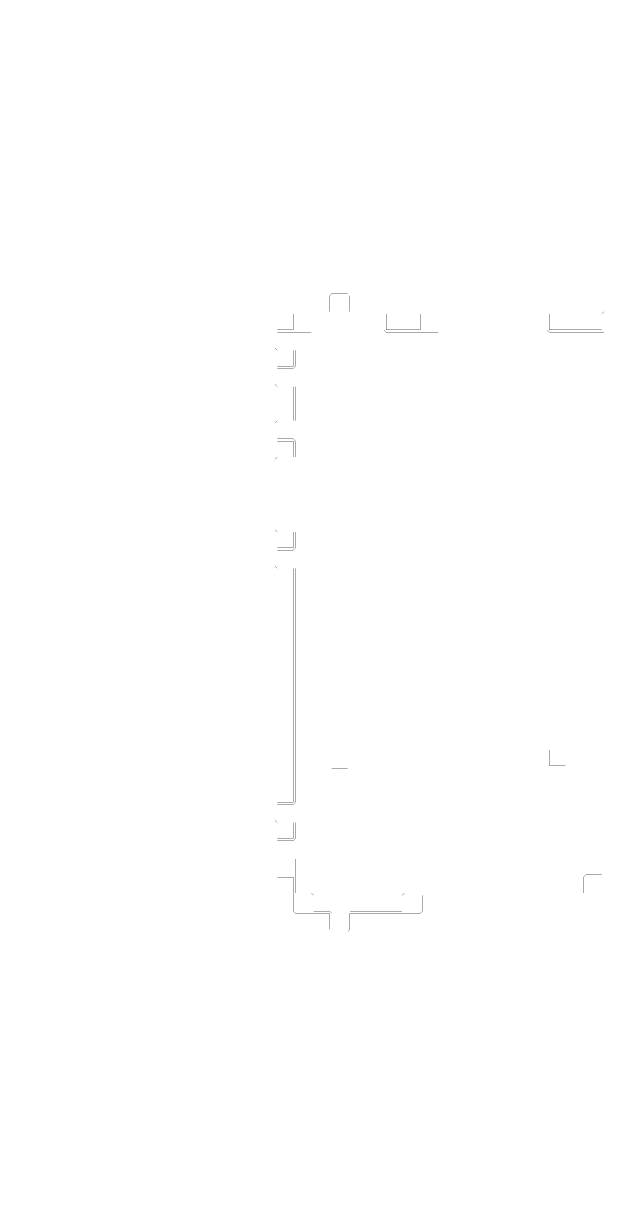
# Model space of a CAD drawing. Header units: metres. Extents: x 0 to 4990, y -4990 to 0.
# Drawn here: x 0 to 2495, y -4990 to 0 of the extents above; entities that cross this region are included whole.
import ezdxf

# ---------------------------------------------------------------- set-up
doc = ezdxf.new("R2010")
doc.units = ezdxf.units.M
doc.layers.add('conductor', color=1, linetype='Continuous')
doc.layers.add('substrate', color=5, linetype='Continuous')

msp = doc.modelspace()

# ---------------------------------------------------------------- linework, layer by layer
at = {"layer": 'conductor', "const_width": 0.5}
msp.add_lwpolyline([(2500, -1328.125), (2490.234375, -1328.125), (2480.46875, -1328.125), (2470.703125, -1328.125), (2460.9375, -1328.125), (2451.171875, -1328.125), (2441.40625, -1328.125), (2431.640625, -1328.125), (2421.875, -1328.125), (2412.109375, -1328.125), (2402.34375, -1328.125), (2392.578125, -1328.125), (2382.8125, -1328.125), (2373.046875, -1328.125), (2363.28125, -1328.125), (2353.515625, -1328.125), (2343.75, -1328.125), (2333.984375, -1328.125), (2324.21875, -1328.125), (2314.453125, -1328.125), (2304.6875, -1328.125), (2294.921875, -1328.125), (2285.15625, -1328.125), (2275.390625, -1328.125), (2265.625, -1328.125), (2255.859375, -1318.359375), (2255.859375, -1308.59375), (2255.859375, -1298.828125), (2255.859375, -1289.0625), (2255.859375, -1279.296875), (2255.859375, -1269.53125), (2255.859375, -1259.765625), (2255.859375, -1250), (2246.09375, -1250), (2236.328125, -1250), (2226.5625, -1250), (2216.796875, -1250), (2207.03125, -1250), (2197.265625, -1250), (2187.5, -1250), (2177.734375, -1250), (2167.96875, -1250), (2158.203125, -1250), (2148.4375, -1250), (2138.671875, -1250), (2128.90625, -1250), (2119.140625, -1250), (2109.375, -1250), (2099.609375, -1250), (2089.84375, -1250), (2080.078125, -1250), (2070.3125, -1250), (2060.546875, -1250), (2050.78125, -1250), (2041.015625, -1250), (2031.25, -1250), (2021.484375, -1250), (2011.71875, -1250), (2001.953125, -1250), (1992.1875, -1250), (1982.421875, -1250), (1972.65625, -1250), (1962.890625, -1250), (1953.125, -1250), (1943.359375, -1250), (1933.59375, -1250), (1923.828125, -1250), (1914.0625, -1250), (1904.296875, -1250), (1894.53125, -1250), (1884.765625, -1250), (1875, -1250), (1865.234375, -1250), (1855.46875, -1250), (1845.703125, -1250), (1835.9375, -1250), (1826.171875, -1250), (1816.40625, -1250), (1806.640625, -1250), (1796.875, -1250), (1796.875, -1259.765625), (1796.875, -1269.53125), (1796.875, -1279.296875), (1796.875, -1289.0625), (1796.875, -1298.828125), (1796.875, -1308.59375), (1796.875, -1318.359375), (1787.109375, -1328.125), (1777.34375, -1328.125), (1767.578125, -1328.125), (1757.8125, -1328.125), (1748.046875, -1328.125), (1738.28125, -1328.125), (1728.515625, -1328.125), (1718.75, -1328.125), (1708.984375, -1328.125), (1699.21875, -1328.125), (1689.453125, -1328.125), (1679.6875, -1328.125), (1669.921875, -1328.125), (1660.15625, -1328.125), (1650.390625, -1328.125), (1640.625, -1328.125), (1630.859375, -1328.125), (1621.09375, -1328.125), (1611.328125, -1328.125), (1601.5625, -1328.125), (1591.796875, -1328.125), (1582.03125, -1328.125), (1572.265625, -1328.125), (1562.5, -1328.125), (1552.734375, -1318.359375), (1552.734375, -1308.59375), (1552.734375, -1298.828125), (1552.734375, -1289.0625), (1552.734375, -1279.296875), (1552.734375, -1269.53125), (1552.734375, -1259.765625), (1552.734375, -1250), (1542.96875, -1250), (1533.203125, -1250), (1523.4375, -1250), (1513.671875, -1250), (1503.90625, -1250), (1494.140625, -1250), (1484.375, -1250), (1474.609375, -1250), (1464.84375, -1250), (1455.078125, -1250), (1445.3125, -1250), (1435.546875, -1250), (1425.78125, -1250), (1416.015625, -1250), (1406.25, -1250), (1396.484375, -1250), (1386.71875, -1250), (1376.953125, -1250), (1367.1875, -1250), (1357.421875, -1250), (1347.65625, -1250), (1337.890625, -1250), (1328.125, -1250), (1318.359375, -1250), (1308.59375, -1250), (1298.828125, -1250), (1289.0625, -1250), (1279.296875, -1250), (1269.53125, -1250), (1259.765625, -1250), (1250, -1250), (1250, -1259.765625), (1250, -1269.53125), (1250, -1279.296875), (1250, -1289.0625), (1250, -1298.828125), (1250, -1308.59375), (1250, -1318.359375), (1240.234375, -1328.125), (1230.46875, -1328.125), (1220.703125, -1328.125), (1210.9375, -1328.125), (1201.171875, -1328.125), (1191.40625, -1328.125), (1181.640625, -1328.125), (1171.875, -1328.125), (1162.109375, -1328.125), (1152.34375, -1328.125), (1142.578125, -1328.125), (1132.8125, -1328.125), (1123.046875, -1328.125), (1113.28125, -1328.125), (1103.515625, -1328.125), (1093.75, -1328.125), (1093.75, -1337.890625), (1093.75, -1347.65625), (1093.75, -1357.421875), (1093.75, -1367.1875), (1093.75, -1376.953125), (1093.75, -1386.71875), (1093.75, -1396.484375), (1103.515625, -1396.484375), (1113.28125, -1396.484375), (1123.046875, -1396.484375), (1132.8125, -1396.484375), (1142.578125, -1396.484375), (1152.34375, -1396.484375), (1162.109375, -1396.484375), (1171.875, -1406.25), (1171.875, -1416.015625), (1171.875, -1425.78125), (1171.875, -1435.546875), (1171.875, -1445.3125), (1171.875, -1455.078125), (1171.875, -1464.84375), (1171.875, -1474.609375), (1162.109375, -1484.375), (1152.34375, -1484.375), (1142.578125, -1484.375), (1132.8125, -1484.375), (1123.046875, -1484.375), (1113.28125, -1484.375), (1103.515625, -1484.375), (1093.75, -1484.375), (1093.75, -1494.140625), (1093.75, -1503.90625), (1093.75, -1513.671875), (1093.75, -1523.4375), (1093.75, -1533.203125), (1093.75, -1542.96875), (1093.75, -1552.734375), (1103.515625, -1552.734375), (1113.28125, -1552.734375), (1123.046875, -1552.734375), (1132.8125, -1552.734375), (1142.578125, -1552.734375), (1152.34375, -1552.734375), (1162.109375, -1552.734375), (1171.875, -1562.5), (1171.875, -1572.265625), (1171.875, -1582.03125), (1171.875, -1591.796875), (1171.875, -1601.5625), (1171.875, -1611.328125), (1171.875, -1621.09375), (1171.875, -1630.859375), (1171.875, -1640.625), (1171.875, -1650.390625), (1171.875, -1660.15625), (1171.875, -1669.921875), (1171.875, -1679.6875), (1171.875, -1689.453125), (1171.875, -1699.21875), (1171.875, -1708.984375), (1162.109375, -1718.75), (1152.34375, -1718.75), (1142.578125, -1718.75), (1132.8125, -1718.75), (1123.046875, -1718.75), (1113.28125, -1718.75), (1103.515625, -1718.75), (1093.75, -1718.75), (1093.75, -1728.515625), (1093.75, -1738.28125), (1093.75, -1748.046875), (1093.75, -1757.8125), (1093.75, -1767.578125), (1093.75, -1777.34375), (1093.75, -1787.109375), (1103.515625, -1787.109375), (1113.28125, -1787.109375), (1123.046875, -1787.109375), (1132.8125, -1787.109375), (1142.578125, -1787.109375), (1152.34375, -1787.109375), (1162.109375, -1787.109375), (1171.875, -1796.875), (1171.875, -1806.640625), (1171.875, -1816.40625), (1171.875, -1826.171875), (1171.875, -1835.9375), (1171.875, -1845.703125), (1171.875, -1855.46875), (1171.875, -1865.234375), (1162.109375, -1875), (1152.34375, -1875), (1142.578125, -1875), (1132.8125, -1875), (1123.046875, -1875), (1113.28125, -1875), (1103.515625, -1875), (1093.75, -1875), (1093.75, -1884.765625), (1093.75, -1894.53125), (1093.75, -1904.296875), (1093.75, -1914.0625), (1093.75, -1923.828125), (1093.75, -1933.59375), (1093.75, -1943.359375), (1093.75, -1953.125), (1093.75, -1962.890625), (1093.75, -1972.65625), (1093.75, -1982.421875), (1093.75, -1992.1875), (1093.75, -2001.953125), (1093.75, -2011.71875), (1093.75, -2021.484375), (1093.75, -2031.25), (1093.75, -2041.015625), (1093.75, -2050.78125), (1093.75, -2060.546875), (1093.75, -2070.3125), (1093.75, -2080.078125), (1093.75, -2089.84375), (1093.75, -2099.609375), (1093.75, -2109.375), (1093.75, -2119.140625), (1093.75, -2128.90625), (1093.75, -2138.671875), (1093.75, -2148.4375), (1093.75, -2158.203125), (1093.75, -2167.96875), (1093.75, -2177.734375), (1103.515625, -2177.734375), (1113.28125, -2177.734375), (1123.046875, -2177.734375), (1132.8125, -2177.734375), (1142.578125, -2177.734375), (1152.34375, -2177.734375), (1162.109375, -2177.734375), (1171.875, -2187.5), (1171.875, -2197.265625), (1171.875, -2207.03125), (1171.875, -2216.796875), (1171.875, -2226.5625), (1171.875, -2236.328125), (1171.875, -2246.09375), (1171.875, -2255.859375), (1162.109375, -2265.625), (1152.34375, -2265.625), (1142.578125, -2265.625), (1132.8125, -2265.625), (1123.046875, -2265.625), (1113.28125, -2265.625), (1103.515625, -2265.625), (1093.75, -2265.625), (1093.75, -2275.390625), (1093.75, -2285.15625), (1093.75, -2294.921875), (1093.75, -2304.6875), (1093.75, -2314.453125), (1093.75, -2324.21875), (1093.75, -2333.984375), (1103.515625, -2333.984375), (1113.28125, -2333.984375), (1123.046875, -2333.984375), (1132.8125, -2333.984375), (1142.578125, -2333.984375), (1152.34375, -2333.984375), (1162.109375, -2333.984375), (1171.875, -2343.75), (1171.875, -2353.515625), (1171.875, -2363.28125), (1171.875, -2373.046875), (1171.875, -2382.8125), (1171.875, -2392.578125), (1171.875, -2402.34375), (1171.875, -2412.109375), (1171.875, -2421.875), (1171.875, -2431.640625), (1171.875, -2441.40625), (1171.875, -2451.171875), (1171.875, -2460.9375), (1171.875, -2470.703125), (1171.875, -2480.46875), (1171.875, -2490.234375), (1171.875, -2500), (1171.875, -2509.765625), (1171.875, -2519.53125), (1171.875, -2529.296875), (1171.875, -2539.0625), (1171.875, -2548.828125), (1171.875, -2558.59375), (1171.875, -2568.359375), (1171.875, -2578.125), (1171.875, -2587.890625), (1171.875, -2597.65625), (1171.875, -2607.421875), (1171.875, -2617.1875), (1171.875, -2626.953125), (1171.875, -2636.71875), (1171.875, -2646.484375), (1171.875, -2656.25), (1171.875, -2666.015625), (1171.875, -2675.78125), (1171.875, -2685.546875), (1171.875, -2695.3125), (1171.875, -2705.078125), (1171.875, -2714.84375), (1171.875, -2724.609375), (1171.875, -2734.375), (1171.875, -2744.140625), (1171.875, -2753.90625), (1171.875, -2763.671875), (1171.875, -2773.4375), (1171.875, -2783.203125), (1171.875, -2792.96875), (1171.875, -2802.734375), (1171.875, -2812.5), (1171.875, -2822.265625), (1171.875, -2832.03125), (1171.875, -2841.796875), (1171.875, -2851.5625), (1171.875, -2861.328125), (1171.875, -2871.09375), (1171.875, -2880.859375), (1171.875, -2890.625), (1171.875, -2900.390625), (1171.875, -2910.15625), (1171.875, -2919.921875), (1171.875, -2929.6875), (1171.875, -2939.453125), (1171.875, -2949.21875), (1171.875, -2958.984375), (1171.875, -2968.75), (1171.875, -2978.515625), (1171.875, -2988.28125), (1171.875, -2998.046875), (1171.875, -3007.8125), (1171.875, -3017.578125), (1171.875, -3027.34375), (1171.875, -3037.109375), (1171.875, -3046.875), (1171.875, -3056.640625), (1171.875, -3066.40625), (1171.875, -3076.171875), (1171.875, -3085.9375), (1171.875, -3095.703125), (1171.875, -3105.46875), (1171.875, -3115.234375), (1171.875, -3125), (1171.875, -3134.765625), (1171.875, -3144.53125), (1171.875, -3154.296875), (1171.875, -3164.0625), (1171.875, -3173.828125), (1171.875, -3183.59375), (1171.875, -3193.359375), (1171.875, -3203.125), (1171.875, -3212.890625), (1171.875, -3222.65625), (1171.875, -3232.421875), (1171.875, -3242.1875), (1171.875, -3251.953125), (1171.875, -3261.71875), (1171.875, -3271.484375), (1171.875, -3281.25), (1171.875, -3291.015625), (1171.875, -3300.78125), (1171.875, -3310.546875), (1171.875, -3320.3125), (1171.875, -3330.078125), (1171.875, -3339.84375), (1171.875, -3349.609375), (1162.109375, -3359.375), (1152.34375, -3359.375), (1142.578125, -3359.375), (1132.8125, -3359.375), (1123.046875, -3359.375), (1113.28125, -3359.375), (1103.515625, -3359.375), (1093.75, -3359.375), (1093.75, -3369.140625), (1093.75, -3378.90625), (1093.75, -3388.671875), (1093.75, -3398.4375), (1093.75, -3408.203125), (1093.75, -3417.96875), (1093.75, -3427.734375), (1103.515625, -3427.734375), (1113.28125, -3427.734375), (1123.046875, -3427.734375), (1132.8125, -3427.734375), (1142.578125, -3427.734375), (1152.34375, -3427.734375), (1162.109375, -3427.734375), (1171.875, -3437.5), (1171.875, -3447.265625), (1171.875, -3457.03125), (1171.875, -3466.796875), (1171.875, -3476.5625), (1171.875, -3486.328125), (1171.875, -3496.09375), (1171.875, -3505.859375), (1162.109375, -3515.625), (1152.34375, -3515.625), (1142.578125, -3515.625), (1132.8125, -3515.625), (1123.046875, -3515.625), (1113.28125, -3515.625), (1103.515625, -3515.625), (1093.75, -3515.625), (1093.75, -3525.390625), (1093.75, -3535.15625), (1093.75, -3544.921875), (1093.75, -3554.6875), (1093.75, -3564.453125), (1093.75, -3574.21875), (1093.75, -3583.984375), (1103.515625, -3583.984375), (1113.28125, -3583.984375), (1123.046875, -3583.984375), (1132.8125, -3583.984375), (1142.578125, -3583.984375), (1152.34375, -3583.984375), (1162.109375, -3583.984375), (1171.875, -3593.75), (1171.875, -3603.515625), (1171.875, -3613.28125), (1171.875, -3623.046875), (1171.875, -3632.8125), (1171.875, -3642.578125), (1171.875, -3652.34375), (1171.875, -3662.109375), (1171.875, -3671.875), (1171.875, -3681.640625), (1171.875, -3691.40625), (1171.875, -3701.171875), (1171.875, -3710.9375), (1171.875, -3720.703125), (1171.875, -3730.46875), (1171.875, -3740.234375), (1181.640625, -3740.234375), (1191.40625, -3740.234375), (1201.171875, -3740.234375), (1210.9375, -3740.234375), (1220.703125, -3740.234375), (1230.46875, -3740.234375), (1240.234375, -3740.234375), (1250, -3750), (1250, -3759.765625), (1250, -3769.53125), (1250, -3779.296875), (1250, -3789.0625), (1250, -3798.828125), (1250, -3808.59375), (1250, -3818.359375), (1259.765625, -3818.359375), (1269.53125, -3818.359375), (1279.296875, -3818.359375), (1289.0625, -3818.359375), (1298.828125, -3818.359375), (1308.59375, -3818.359375), (1318.359375, -3818.359375), (1328.125, -3828.125), (1328.125, -3837.890625), (1328.125, -3847.65625), (1328.125, -3857.421875), (1328.125, -3867.1875), (1328.125, -3876.953125), (1328.125, -3886.71875), (1328.125, -3896.484375), (1337.890625, -3896.484375), (1347.65625, -3896.484375), (1357.421875, -3896.484375), (1367.1875, -3896.484375), (1376.953125, -3896.484375), (1386.71875, -3896.484375), (1396.484375, -3896.484375), (1396.484375, -3886.71875), (1396.484375, -3876.953125), (1396.484375, -3867.1875), (1396.484375, -3857.421875), (1396.484375, -3847.65625), (1396.484375, -3837.890625), (1396.484375, -3828.125), (1406.25, -3818.359375), (1416.015625, -3818.359375), (1425.78125, -3818.359375), (1435.546875, -3818.359375), (1445.3125, -3818.359375), (1455.078125, -3818.359375), (1464.84375, -3818.359375), (1474.609375, -3818.359375), (1484.375, -3818.359375), (1494.140625, -3818.359375), (1503.90625, -3818.359375), (1513.671875, -3818.359375), (1523.4375, -3818.359375), (1533.203125, -3818.359375), (1542.96875, -3818.359375), (1552.734375, -3818.359375), (1562.5, -3818.359375), (1572.265625, -3818.359375), (1582.03125, -3818.359375), (1591.796875, -3818.359375), (1601.5625, -3818.359375), (1611.328125, -3818.359375), (1621.09375, -3818.359375), (1630.859375, -3818.359375), (1630.859375, -3808.59375), (1630.859375, -3798.828125), (1630.859375, -3789.0625), (1630.859375, -3779.296875), (1630.859375, -3769.53125), (1630.859375, -3759.765625), (1630.859375, -3750), (1640.625, -3740.234375), (1650.390625, -3740.234375), (1660.15625, -3740.234375), (1669.921875, -3740.234375), (1679.6875, -3740.234375), (1689.453125, -3740.234375), (1699.21875, -3740.234375), (1708.984375, -3740.234375), (1718.75, -3740.234375), (1728.515625, -3740.234375), (1738.28125, -3740.234375), (1748.046875, -3740.234375), (1757.8125, -3740.234375), (1767.578125, -3740.234375), (1777.34375, -3740.234375), (1787.109375, -3740.234375), (1796.875, -3740.234375), (1806.640625, -3740.234375), (1816.40625, -3740.234375), (1826.171875, -3740.234375), (1835.9375, -3740.234375), (1845.703125, -3740.234375), (1855.46875, -3740.234375), (1865.234375, -3740.234375), (1875, -3740.234375), (1884.765625, -3740.234375), (1894.53125, -3740.234375), (1904.296875, -3740.234375), (1914.0625, -3740.234375), (1923.828125, -3740.234375), (1933.59375, -3740.234375), (1943.359375, -3740.234375), (1953.125, -3740.234375), (1962.890625, -3740.234375), (1972.65625, -3740.234375), (1982.421875, -3740.234375), (1992.1875, -3740.234375), (2001.953125, -3740.234375), (2011.71875, -3740.234375), (2021.484375, -3740.234375), (2031.25, -3740.234375), (2041.015625, -3740.234375), (2050.78125, -3740.234375), (2060.546875, -3740.234375), (2070.3125, -3740.234375), (2080.078125, -3740.234375), (2089.84375, -3740.234375), (2099.609375, -3740.234375), (2109.375, -3740.234375), (2119.140625, -3740.234375), (2128.90625, -3740.234375), (2138.671875, -3740.234375), (2148.4375, -3740.234375), (2158.203125, -3740.234375), (2167.96875, -3740.234375), (2177.734375, -3740.234375), (2187.5, -3740.234375), (2197.265625, -3740.234375), (2207.03125, -3740.234375), (2216.796875, -3740.234375), (2226.5625, -3740.234375), (2236.328125, -3740.234375), (2246.09375, -3740.234375), (2255.859375, -3740.234375), (2265.625, -3740.234375), (2275.390625, -3740.234375), (2285.15625, -3740.234375), (2294.921875, -3740.234375), (2304.6875, -3740.234375), (2314.453125, -3740.234375), (2324.21875, -3740.234375), (2333.984375, -3740.234375), (2343.75, -3740.234375), (2353.515625, -3740.234375), (2363.28125, -3740.234375), (2373.046875, -3740.234375), (2382.8125, -3740.234375), (2392.578125, -3740.234375), (2402.34375, -3740.234375), (2412.109375, -3740.234375), (2412.109375, -3730.46875), (2412.109375, -3720.703125), (2412.109375, -3710.9375), (2412.109375, -3701.171875), (2412.109375, -3691.40625), (2412.109375, -3681.640625), (2412.109375, -3671.875), (2421.875, -3662.109375), (2431.640625, -3662.109375), (2441.40625, -3662.109375), (2451.171875, -3662.109375), (2460.9375, -3662.109375), (2470.703125, -3662.109375), (2480.46875, -3662.109375), (2490.234375, -3662.109375), (2500, -3671.875)], dxfattribs=at)
at = {"layer": 'substrate', "const_width": 0.5}
for points in [[(2500, 0), (2490.234375, 0), (2480.46875, 0), (2470.703125, 0), (2460.9375, 0), (2451.171875, 0), (2441.40625, 0), (2431.640625, 0), (2421.875, 0), (2412.109375, 0), (2402.34375, 0), (2392.578125, 0), (2382.8125, 0), (2373.046875, 0), (2363.28125, 0), (2353.515625, 0), (2343.75, 0), (2333.984375, 0), (2324.21875, 0), (2314.453125, 0), (2304.6875, 0), (2294.921875, 0), (2285.15625, 0), (2275.390625, 0), (2265.625, 0), (2255.859375, 0), (2246.09375, 0), (2236.328125, 0), (2226.5625, 0), (2216.796875, 0), (2207.03125, 0), (2197.265625, 0), (2187.5, 0), (2177.734375, 0), (2167.96875, 0), (2158.203125, 0), (2148.4375, 0), (2138.671875, 0), (2128.90625, 0), (2119.140625, 0), (2109.375, 0), (2099.609375, 0), (2089.84375, 0), (2080.078125, 0), (2070.3125, 0), (2060.546875, 0), (2050.78125, 0), (2041.015625, 0), (2031.25, 0), (2021.484375, 0), (2011.71875, 0), (2001.953125, 0), (1992.1875, 0), (1982.421875, 0), (1972.65625, 0), (1962.890625, 0), (1953.125, 0), (1943.359375, 0), (1933.59375, 0), (1923.828125, 0), (1914.0625, 0), (1904.296875, 0), (1894.53125, 0), (1884.765625, 0), (1875, 0), (1865.234375, 0), (1855.46875, 0), (1845.703125, 0), (1835.9375, 0), (1826.171875, 0), (1816.40625, 0), (1806.640625, 0), (1796.875, 0), (1787.109375, 0), (1777.34375, 0), (1767.578125, 0), (1757.8125, 0), (1748.046875, 0), (1738.28125, 0), (1728.515625, 0), (1718.75, 0), (1708.984375, 0), (1699.21875, 0), (1689.453125, 0), (1679.6875, 0), (1669.921875, 0), (1660.15625, 0), (1650.390625, 0), (1640.625, 0), (1630.859375, 0), (1621.09375, 0), (1611.328125, 0), (1601.5625, 0), (1591.796875, 0), (1582.03125, 0), (1572.265625, 0), (1562.5, 0), (1552.734375, 0), (1542.96875, 0), (1533.203125, 0), (1523.4375, 0), (1513.671875, 0), (1503.90625, 0), (1494.140625, 0), (1484.375, 0), (1474.609375, 0), (1464.84375, 0), (1455.078125, 0), (1445.3125, 0), (1435.546875, 0), (1425.78125, 0), (1416.015625, 0), (1406.25, 0), (1396.484375, 0), (1386.71875, 0), (1376.953125, 0), (1367.1875, 0), (1357.421875, 0), (1347.65625, 0), (1337.890625, 0), (1328.125, 0), (1318.359375, 0), (1308.59375, 0), (1298.828125, 0), (1289.0625, 0), (1279.296875, 0), (1269.53125, 0), (1259.765625, 0), (1250, 0), (1240.234375, 0), (1230.46875, 0), (1220.703125, 0), (1210.9375, 0), (1201.171875, 0), (1191.40625, 0), (1181.640625, 0), (1171.875, 0), (1162.109375, 0), (1152.34375, 0), (1142.578125, 0), (1132.8125, 0), (1123.046875, 0), (1113.28125, 0), (1103.515625, 0), (1093.75, 0), (1083.984375, 0), (1074.21875, 0), (1064.453125, 0), (1054.6875, 0), (1044.921875, 0), (1035.15625, 0), (1025.390625, 0), (1015.625, 0), (1005.859375, 0), (996.09375, 0), (986.328125, 0), (976.5625, 0), (966.796875, 0), (957.03125, 0), (947.265625, 0), (937.5, 0), (927.734375, 0), (917.96875, 0), (908.203125, 0), (898.4375, 0), (888.671875, 0), (878.90625, 0), (869.140625, 0), (859.375, 0), (849.609375, 0), (839.84375, 0), (830.078125, 0), (820.3125, 0), (810.546875, 0), (800.78125, 0), (791.015625, 0), (781.25, 0), (771.484375, 0), (761.71875, 0), (751.953125, 0), (742.1875, 0), (732.421875, 0), (722.65625, 0), (712.890625, 0), (703.125, 0), (693.359375, 0), (683.59375, 0), (673.828125, 0), (664.0625, 0), (654.296875, 0), (644.53125, 0), (634.765625, 0), (625, 0), (615.234375, 0), (605.46875, 0), (595.703125, 0), (585.9375, 0), (576.171875, 0), (566.40625, 0), (556.640625, 0), (546.875, 0), (537.109375, 0), (527.34375, 0), (517.578125, 0), (507.8125, 0), (498.046875, 0), (488.28125, 0), (478.515625, 0), (468.75, 0), (458.984375, 0), (449.21875, 0), (439.453125, 0), (429.6875, 0), (419.921875, 0), (410.15625, 0), (400.390625, 0), (390.625, 0), (380.859375, 0), (371.09375, 0), (361.328125, 0), (351.5625, 0), (341.796875, 0), (332.03125, 0), (322.265625, 0), (312.5, 0), (302.734375, 0), (292.96875, 0), (283.203125, 0), (273.4375, 0), (263.671875, 0), (253.90625, 0), (244.140625, 0), (234.375, 0), (224.609375, 0), (214.84375, 0), (205.078125, 0), (195.3125, 0), (185.546875, 0), (175.78125, 0), (166.015625, 0), (156.25, 0), (146.484375, 0), (136.71875, 0), (126.953125, 0), (117.1875, 0), (107.421875, 0), (97.65625, 0), (87.890625, 0), (78.125, 0), (68.359375, 0), (58.59375, 0), (48.828125, 0), (39.0625, 0), (29.296875, 0), (19.53125, 0), (9.765625, 0), (0, 0), (0, -9.765625), (0, -19.53125), (0, -29.296875), (0, -39.0625), (0, -48.828125), (0, -58.59375), (0, -68.359375), (0, -78.125), (0, -87.890625), (0, -97.65625), (0, -107.421875), (0, -117.1875), (0, -126.953125), (0, -136.71875), (0, -146.484375), (0, -156.25), (0, -166.015625), (0, -175.78125), (0, -185.546875), (0, -195.3125), (0, -205.078125), (0, -214.84375), (0, -224.609375), (0, -234.375), (0, -244.140625), (0, -253.90625), (0, -263.671875), (0, -273.4375), (0, -283.203125), (0, -292.96875), (0, -302.734375), (0, -312.5), (0, -322.265625), (0, -332.03125), (0, -341.796875), (0, -351.5625), (0, -361.328125), (0, -371.09375), (0, -380.859375), (0, -390.625), (0, -400.390625), (0, -410.15625), (0, -419.921875), (0, -429.6875), (0, -439.453125), (0, -449.21875), (0, -458.984375), (0, -468.75), (0, -478.515625), (0, -488.28125), (0, -498.046875), (0, -507.8125), (0, -517.578125), (0, -527.34375), (0, -537.109375), (0, -546.875), (0, -556.640625), (0, -566.40625), (0, -576.171875), (0, -585.9375), (0, -595.703125), (0, -605.46875), (0, -615.234375), (0, -625), (0, -634.765625), (0, -644.53125), (0, -654.296875), (0, -664.0625), (0, -673.828125), (0, -683.59375), (0, -693.359375), (0, -703.125), (0, -712.890625), (0, -722.65625), (0, -732.421875), (0, -742.1875), (0, -751.953125), (0, -761.71875), (0, -771.484375), (0, -781.25), (0, -791.015625), (0, -800.78125), (0, -810.546875), (0, -820.3125), (0, -830.078125), (0, -839.84375), (0, -849.609375), (0, -859.375), (0, -869.140625), (0, -878.90625), (0, -888.671875), (0, -898.4375), (0, -908.203125), (0, -917.96875), (0, -927.734375), (0, -937.5), (0, -947.265625), (0, -957.03125), (0, -966.796875), (0, -976.5625), (0, -986.328125), (0, -996.09375), (0, -1005.859375), (0, -1015.625), (0, -1025.390625), (0, -1035.15625), (0, -1044.921875), (0, -1054.6875), (0, -1064.453125), (0, -1074.21875), (0, -1083.984375), (0, -1093.75), (0, -1103.515625), (0, -1113.28125), (0, -1123.046875), (0, -1132.8125), (0, -1142.578125), (0, -1152.34375), (0, -1162.109375), (0, -1171.875), (0, -1181.640625), (0, -1191.40625), (0, -1201.171875), (0, -1210.9375), (0, -1220.703125), (0, -1230.46875), (0, -1240.234375), (0, -1250), (0, -1259.765625), (0, -1269.53125), (0, -1279.296875), (0, -1289.0625), (0, -1298.828125), (0, -1308.59375), (0, -1318.359375), (0, -1328.125), (0, -1337.890625), (0, -1347.65625), (0, -1357.421875), (0, -1367.1875), (0, -1376.953125), (0, -1386.71875), (0, -1396.484375), (0, -1406.25), (0, -1416.015625), (0, -1425.78125), (0, -1435.546875), (0, -1445.3125), (0, -1455.078125), (0, -1464.84375), (0, -1474.609375), (0, -1484.375), (0, -1494.140625), (0, -1503.90625), (0, -1513.671875), (0, -1523.4375), (0, -1533.203125), (0, -1542.96875), (0, -1552.734375), (0, -1562.5), (0, -1572.265625), (0, -1582.03125), (0, -1591.796875), (0, -1601.5625), (0, -1611.328125), (0, -1621.09375), (0, -1630.859375), (0, -1640.625), (0, -1650.390625), (0, -1660.15625), (0, -1669.921875), (0, -1679.6875), (0, -1689.453125), (0, -1699.21875), (0, -1708.984375), (0, -1718.75), (0, -1728.515625), (0, -1738.28125), (0, -1748.046875), (0, -1757.8125), (0, -1767.578125), (0, -1777.34375), (0, -1787.109375), (0, -1796.875), (0, -1806.640625), (0, -1816.40625), (0, -1826.171875), (0, -1835.9375), (0, -1845.703125), (0, -1855.46875), (0, -1865.234375), (0, -1875), (0, -1884.765625), (0, -1894.53125), (0, -1904.296875), (0, -1914.0625), (0, -1923.828125), (0, -1933.59375), (0, -1943.359375), (0, -1953.125), (0, -1962.890625), (0, -1972.65625), (0, -1982.421875), (0, -1992.1875), (0, -2001.953125), (0, -2011.71875), (0, -2021.484375), (0, -2031.25), (0, -2041.015625), (0, -2050.78125), (0, -2060.546875), (0, -2070.3125), (0, -2080.078125), (0, -2089.84375), (0, -2099.609375), (0, -2109.375), (0, -2119.140625), (0, -2128.90625), (0, -2138.671875), (0, -2148.4375), (0, -2158.203125), (0, -2167.96875), (0, -2177.734375), (0, -2187.5), (0, -2197.265625), (0, -2207.03125), (0, -2216.796875), (0, -2226.5625), (0, -2236.328125), (0, -2246.09375), (0, -2255.859375), (0, -2265.625), (0, -2275.390625), (0, -2285.15625), (0, -2294.921875), (0, -2304.6875), (0, -2314.453125), (0, -2324.21875), (0, -2333.984375), (0, -2343.75), (0, -2353.515625), (0, -2363.28125), (0, -2373.046875), (0, -2382.8125), (0, -2392.578125), (0, -2402.34375), (0, -2412.109375), (0, -2421.875), (0, -2431.640625), (0, -2441.40625), (0, -2451.171875), (0, -2460.9375), (0, -2470.703125), (0, -2480.46875), (0, -2490.234375), (0, -2500), (0, -2509.765625), (0, -2519.53125), (0, -2529.296875), (0, -2539.0625), (0, -2548.828125), (0, -2558.59375), (0, -2568.359375), (0, -2578.125), (0, -2587.890625), (0, -2597.65625), (0, -2607.421875), (0, -2617.1875), (0, -2626.953125), (0, -2636.71875), (0, -2646.484375), (0, -2656.25), (0, -2666.015625), (0, -2675.78125), (0, -2685.546875), (0, -2695.3125), (0, -2705.078125), (0, -2714.84375), (0, -2724.609375), (0, -2734.375), (0, -2744.140625), (0, -2753.90625), (0, -2763.671875), (0, -2773.4375), (0, -2783.203125), (0, -2792.96875), (0, -2802.734375), (0, -2812.5), (0, -2822.265625), (0, -2832.03125), (0, -2841.796875), (0, -2851.5625), (0, -2861.328125), (0, -2871.09375), (0, -2880.859375), (0, -2890.625), (0, -2900.390625), (0, -2910.15625), (0, -2919.921875), (0, -2929.6875), (0, -2939.453125), (0, -2949.21875), (0, -2958.984375), (0, -2968.75), (0, -2978.515625), (0, -2988.28125), (0, -2998.046875), (0, -3007.8125), (0, -3017.578125), (0, -3027.34375), (0, -3037.109375), (0, -3046.875), (0, -3056.640625), (0, -3066.40625), (0, -3076.171875), (0, -3085.9375), (0, -3095.703125), (0, -3105.46875), (0, -3115.234375), (0, -3125), (0, -3134.765625), (0, -3144.53125), (0, -3154.296875), (0, -3164.0625), (0, -3173.828125), (0, -3183.59375), (0, -3193.359375), (0, -3203.125), (0, -3212.890625), (0, -3222.65625), (0, -3232.421875), (0, -3242.1875), (0, -3251.953125), (0, -3261.71875), (0, -3271.484375), (0, -3281.25), (0, -3291.015625), (0, -3300.78125), (0, -3310.546875), (0, -3320.3125), (0, -3330.078125), (0, -3339.84375), (0, -3349.609375), (0, -3359.375), (0, -3369.140625), (0, -3378.90625), (0, -3388.671875), (0, -3398.4375), (0, -3408.203125), (0, -3417.96875), (0, -3427.734375), (0, -3437.5), (0, -3447.265625), (0, -3457.03125), (0, -3466.796875), (0, -3476.5625), (0, -3486.328125), (0, -3496.09375), (0, -3505.859375), (0, -3515.625), (0, -3525.390625), (0, -3535.15625), (0, -3544.921875), (0, -3554.6875), (0, -3564.453125), (0, -3574.21875), (0, -3583.984375), (0, -3593.75), (0, -3603.515625), (0, -3613.28125), (0, -3623.046875), (0, -3632.8125), (0, -3642.578125), (0, -3652.34375), (0, -3662.109375), (0, -3671.875), (0, -3681.640625), (0, -3691.40625), (0, -3701.171875), (0, -3710.9375), (0, -3720.703125), (0, -3730.46875), (0, -3740.234375), (0, -3750), (0, -3759.765625), (0, -3769.53125), (0, -3779.296875), (0, -3789.0625), (0, -3798.828125), (0, -3808.59375), (0, -3818.359375), (0, -3828.125), (0, -3837.890625), (0, -3847.65625), (0, -3857.421875), (0, -3867.1875), (0, -3876.953125), (0, -3886.71875), (0, -3896.484375), (0, -3906.25), (0, -3916.015625), (0, -3925.78125), (0, -3935.546875), (0, -3945.3125), (0, -3955.078125), (0, -3964.84375), (0, -3974.609375), (0, -3984.375), (0, -3994.140625), (0, -4003.90625), (0, -4013.671875), (0, -4023.4375), (0, -4033.203125), (0, -4042.96875), (0, -4052.734375), (0, -4062.5), (0, -4072.265625), (0, -4082.03125), (0, -4091.796875), (0, -4101.5625), (0, -4111.328125), (0, -4121.09375), (0, -4130.859375), (0, -4140.625), (0, -4150.390625), (0, -4160.15625), (0, -4169.921875), (0, -4179.6875), (0, -4189.453125), (0, -4199.21875), (0, -4208.984375), (0, -4218.75), (0, -4228.515625), (0, -4238.28125), (0, -4248.046875), (0, -4257.8125), (0, -4267.578125), (0, -4277.34375), (0, -4287.109375), (0, -4296.875), (0, -4306.640625), (0, -4316.40625), (0, -4326.171875), (0, -4335.9375), (0, -4345.703125), (0, -4355.46875), (0, -4365.234375), (0, -4375), (0, -4384.765625), (0, -4394.53125), (0, -4404.296875), (0, -4414.0625), (0, -4423.828125), (0, -4433.59375), (0, -4443.359375), (0, -4453.125), (0, -4462.890625), (0, -4472.65625), (0, -4482.421875), (0, -4492.1875), (0, -4501.953125), (0, -4511.71875), (0, -4521.484375), (0, -4531.25), (0, -4541.015625), (0, -4550.78125), (0, -4560.546875), (0, -4570.3125), (0, -4580.078125), (0, -4589.84375), (0, -4599.609375), (0, -4609.375), (0, -4619.140625), (0, -4628.90625), (0, -4638.671875), (0, -4648.4375), (0, -4658.203125), (0, -4667.96875), (0, -4677.734375), (0, -4687.5), (0, -4697.265625), (0, -4707.03125), (0, -4716.796875), (0, -4726.5625), (0, -4736.328125), (0, -4746.09375), (0, -4755.859375), (0, -4765.625), (0, -4775.390625), (0, -4785.15625), (0, -4794.921875), (0, -4804.6875), (0, -4814.453125), (0, -4824.21875), (0, -4833.984375), (0, -4843.75), (0, -4853.515625), (0, -4863.28125), (0, -4873.046875), (0, -4882.8125), (0, -4892.578125), (0, -4902.34375), (0, -4912.109375), (0, -4921.875), (0, -4931.640625), (0, -4941.40625), (0, -4951.171875), (0, -4960.9375), (0, -4970.703125), (0, -4980.46875), (0, -4990.234375), (9.765625, -4990.234375), (19.53125, -4990.234375), (29.296875, -4990.234375), (39.0625, -4990.234375), (48.828125, -4990.234375), (58.59375, -4990.234375), (68.359375, -4990.234375), (78.125, -4990.234375), (87.890625, -4990.234375), (97.65625, -4990.234375), (107.421875, -4990.234375), (117.1875, -4990.234375), (126.953125, -4990.234375), (136.71875, -4990.234375), (146.484375, -4990.234375), (156.25, -4990.234375), (166.015625, -4990.234375), (175.78125, -4990.234375), (185.546875, -4990.234375), (195.3125, -4990.234375), (205.078125, -4990.234375), (214.84375, -4990.234375), (224.609375, -4990.234375), (234.375, -4990.234375), (244.140625, -4990.234375), (253.90625, -4990.234375), (263.671875, -4990.234375), (273.4375, -4990.234375), (283.203125, -4990.234375), (292.96875, -4990.234375), (302.734375, -4990.234375), (312.5, -4990.234375), (322.265625, -4990.234375), (332.03125, -4990.234375), (341.796875, -4990.234375), (351.5625, -4990.234375), (361.328125, -4990.234375), (371.09375, -4990.234375), (380.859375, -4990.234375), (390.625, -4990.234375), (400.390625, -4990.234375), (410.15625, -4990.234375), (419.921875, -4990.234375), (429.6875, -4990.234375), (439.453125, -4990.234375), (449.21875, -4990.234375), (458.984375, -4990.234375), (468.75, -4990.234375), (478.515625, -4990.234375), (488.28125, -4990.234375), (498.046875, -4990.234375), (507.8125, -4990.234375), (517.578125, -4990.234375), (527.34375, -4990.234375), (537.109375, -4990.234375), (546.875, -4990.234375), (556.640625, -4990.234375), (566.40625, -4990.234375), (576.171875, -4990.234375), (585.9375, -4990.234375), (595.703125, -4990.234375), (605.46875, -4990.234375), (615.234375, -4990.234375), (625, -4990.234375), (634.765625, -4990.234375), (644.53125, -4990.234375), (654.296875, -4990.234375), (664.0625, -4990.234375), (673.828125, -4990.234375), (683.59375, -4990.234375), (693.359375, -4990.234375), (703.125, -4990.234375), (712.890625, -4990.234375), (722.65625, -4990.234375), (732.421875, -4990.234375), (742.1875, -4990.234375), (751.953125, -4990.234375), (761.71875, -4990.234375), (771.484375, -4990.234375), (781.25, -4990.234375), (791.015625, -4990.234375), (800.78125, -4990.234375), (810.546875, -4990.234375), (820.3125, -4990.234375), (830.078125, -4990.234375), (839.84375, -4990.234375), (849.609375, -4990.234375), (859.375, -4990.234375), (869.140625, -4990.234375), (878.90625, -4990.234375), (888.671875, -4990.234375), (898.4375, -4990.234375), (908.203125, -4990.234375), (917.96875, -4990.234375), (927.734375, -4990.234375), (937.5, -4990.234375), (947.265625, -4990.234375), (957.03125, -4990.234375), (966.796875, -4990.234375), (976.5625, -4990.234375), (986.328125, -4990.234375), (996.09375, -4990.234375), (1005.859375, -4990.234375), (1015.625, -4990.234375), (1025.390625, -4990.234375), (1035.15625, -4990.234375), (1044.921875, -4990.234375), (1054.6875, -4990.234375), (1064.453125, -4990.234375), (1074.21875, -4990.234375), (1083.984375, -4990.234375), (1093.75, -4990.234375), (1103.515625, -4990.234375), (1113.28125, -4990.234375), (1123.046875, -4990.234375), (1132.8125, -4990.234375), (1142.578125, -4990.234375), (1152.34375, -4990.234375), (1162.109375, -4990.234375), (1171.875, -4990.234375), (1181.640625, -4990.234375), (1191.40625, -4990.234375), (1201.171875, -4990.234375), (1210.9375, -4990.234375), (1220.703125, -4990.234375), (1230.46875, -4990.234375), (1240.234375, -4990.234375), (1250, -4990.234375), (1259.765625, -4990.234375), (1269.53125, -4990.234375), (1279.296875, -4990.234375), (1289.0625, -4990.234375), (1298.828125, -4990.234375), (1308.59375, -4990.234375), (1318.359375, -4990.234375), (1328.125, -4990.234375), (1337.890625, -4990.234375), (1347.65625, -4990.234375), (1357.421875, -4990.234375), (1367.1875, -4990.234375), (1376.953125, -4990.234375), (1386.71875, -4990.234375), (1396.484375, -4990.234375), (1406.25, -4990.234375), (1416.015625, -4990.234375), (1425.78125, -4990.234375), (1435.546875, -4990.234375), (1445.3125, -4990.234375), (1455.078125, -4990.234375), (1464.84375, -4990.234375), (1474.609375, -4990.234375), (1484.375, -4990.234375), (1494.140625, -4990.234375), (1503.90625, -4990.234375), (1513.671875, -4990.234375), (1523.4375, -4990.234375), (1533.203125, -4990.234375), (1542.96875, -4990.234375), (1552.734375, -4990.234375), (1562.5, -4990.234375), (1572.265625, -4990.234375), (1582.03125, -4990.234375), (1591.796875, -4990.234375), (1601.5625, -4990.234375), (1611.328125, -4990.234375), (1621.09375, -4990.234375), (1630.859375, -4990.234375), (1640.625, -4990.234375), (1650.390625, -4990.234375), (1660.15625, -4990.234375), (1669.921875, -4990.234375), (1679.6875, -4990.234375), (1689.453125, -4990.234375), (1699.21875, -4990.234375), (1708.984375, -4990.234375), (1718.75, -4990.234375), (1728.515625, -4990.234375), (1738.28125, -4990.234375), (1748.046875, -4990.234375), (1757.8125, -4990.234375), (1767.578125, -4990.234375), (1777.34375, -4990.234375), (1787.109375, -4990.234375), (1796.875, -4990.234375), (1806.640625, -4990.234375), (1816.40625, -4990.234375), (1826.171875, -4990.234375), (1835.9375, -4990.234375), (1845.703125, -4990.234375), (1855.46875, -4990.234375), (1865.234375, -4990.234375), (1875, -4990.234375), (1884.765625, -4990.234375), (1894.53125, -4990.234375), (1904.296875, -4990.234375), (1914.0625, -4990.234375), (1923.828125, -4990.234375), (1933.59375, -4990.234375), (1943.359375, -4990.234375), (1953.125, -4990.234375), (1962.890625, -4990.234375), (1972.65625, -4990.234375), (1982.421875, -4990.234375), (1992.1875, -4990.234375), (2001.953125, -4990.234375), (2011.71875, -4990.234375), (2021.484375, -4990.234375), (2031.25, -4990.234375), (2041.015625, -4990.234375), (2050.78125, -4990.234375), (2060.546875, -4990.234375), (2070.3125, -4990.234375), (2080.078125, -4990.234375), (2089.84375, -4990.234375), (2099.609375, -4990.234375), (2109.375, -4990.234375), (2119.140625, -4990.234375), (2128.90625, -4990.234375), (2138.671875, -4990.234375), (2148.4375, -4990.234375), (2158.203125, -4990.234375), (2167.96875, -4990.234375), (2177.734375, -4990.234375), (2187.5, -4990.234375), (2197.265625, -4990.234375), (2207.03125, -4990.234375), (2216.796875, -4990.234375), (2226.5625, -4990.234375), (2236.328125, -4990.234375), (2246.09375, -4990.234375), (2255.859375, -4990.234375), (2265.625, -4990.234375), (2275.390625, -4990.234375), (2285.15625, -4990.234375), (2294.921875, -4990.234375), (2304.6875, -4990.234375), (2314.453125, -4990.234375), (2324.21875, -4990.234375), (2333.984375, -4990.234375), (2343.75, -4990.234375), (2353.515625, -4990.234375), (2363.28125, -4990.234375), (2373.046875, -4990.234375), (2382.8125, -4990.234375), (2392.578125, -4990.234375), (2402.34375, -4990.234375), (2412.109375, -4990.234375), (2421.875, -4990.234375), (2431.640625, -4990.234375), (2441.40625, -4990.234375), (2451.171875, -4990.234375), (2460.9375, -4990.234375), (2470.703125, -4990.234375), (2480.46875, -4990.234375), (2490.234375, -4990.234375), (2500, -4990.234375)], [(2500, -3750), (2490.234375, -3750), (2480.46875, -3750), (2470.703125, -3750), (2460.9375, -3750), (2451.171875, -3750), (2441.40625, -3750), (2431.640625, -3750), (2421.875, -3750), (2412.109375, -3750), (2402.34375, -3750), (2392.578125, -3750), (2382.8125, -3750), (2373.046875, -3750), (2363.28125, -3750), (2353.515625, -3750), (2343.75, -3750), (2333.984375, -3750), (2324.21875, -3750), (2314.453125, -3750), (2304.6875, -3750), (2294.921875, -3750), (2285.15625, -3750), (2275.390625, -3750), (2265.625, -3750), (2255.859375, -3750), (2246.09375, -3750), (2236.328125, -3750), (2226.5625, -3750), (2216.796875, -3750), (2207.03125, -3750), (2197.265625, -3750), (2187.5, -3750), (2177.734375, -3750), (2167.96875, -3750), (2158.203125, -3750), (2148.4375, -3750), (2138.671875, -3750), (2128.90625, -3750), (2119.140625, -3750), (2109.375, -3750), (2099.609375, -3750), (2089.84375, -3750), (2080.078125, -3750), (2070.3125, -3750), (2060.546875, -3750), (2050.78125, -3750), (2041.015625, -3750), (2031.25, -3750), (2021.484375, -3750), (2011.71875, -3750), (2001.953125, -3750), (1992.1875, -3750), (1982.421875, -3750), (1972.65625, -3750), (1962.890625, -3750), (1953.125, -3750), (1943.359375, -3750), (1933.59375, -3750), (1923.828125, -3750), (1914.0625, -3750), (1904.296875, -3750), (1894.53125, -3750), (1884.765625, -3750), (1875, -3750), (1865.234375, -3750), (1855.46875, -3750), (1845.703125, -3750), (1835.9375, -3750), (1826.171875, -3750), (1816.40625, -3750), (1806.640625, -3750), (1796.875, -3750), (1787.109375, -3750), (1777.34375, -3750), (1767.578125, -3750), (1757.8125, -3750), (1748.046875, -3750), (1738.28125, -3750), (1728.515625, -3750), (1718.75, -3750), (1718.75, -3759.765625), (1718.75, -3769.53125), (1718.75, -3779.296875), (1718.75, -3789.0625), (1718.75, -3798.828125), (1718.75, -3808.59375), (1718.75, -3818.359375), (1708.984375, -3828.125), (1699.21875, -3828.125), (1689.453125, -3828.125), (1679.6875, -3828.125), (1669.921875, -3828.125), (1660.15625, -3828.125), (1650.390625, -3828.125), (1640.625, -3828.125), (1630.859375, -3828.125), (1621.09375, -3828.125), (1611.328125, -3828.125), (1601.5625, -3828.125), (1591.796875, -3828.125), (1582.03125, -3828.125), (1572.265625, -3828.125), (1562.5, -3828.125), (1552.734375, -3828.125), (1542.96875, -3828.125), (1533.203125, -3828.125), (1523.4375, -3828.125), (1513.671875, -3828.125), (1503.90625, -3828.125), (1494.140625, -3828.125), (1484.375, -3828.125), (1474.609375, -3828.125), (1464.84375, -3828.125), (1455.078125, -3828.125), (1445.3125, -3828.125), (1435.546875, -3828.125), (1425.78125, -3828.125), (1416.015625, -3828.125), (1406.25, -3828.125), (1406.25, -3837.890625), (1406.25, -3847.65625), (1406.25, -3857.421875), (1406.25, -3867.1875), (1406.25, -3876.953125), (1406.25, -3886.71875), (1406.25, -3896.484375), (1396.484375, -3906.25), (1386.71875, -3906.25), (1376.953125, -3906.25), (1367.1875, -3906.25), (1357.421875, -3906.25), (1347.65625, -3906.25), (1337.890625, -3906.25), (1328.125, -3906.25), (1318.359375, -3896.484375), (1318.359375, -3886.71875), (1318.359375, -3876.953125), (1318.359375, -3867.1875), (1318.359375, -3857.421875), (1318.359375, -3847.65625), (1318.359375, -3837.890625), (1318.359375, -3828.125), (1308.59375, -3828.125), (1298.828125, -3828.125), (1289.0625, -3828.125), (1279.296875, -3828.125), (1269.53125, -3828.125), (1259.765625, -3828.125), (1250, -3828.125), (1240.234375, -3828.125), (1230.46875, -3828.125), (1220.703125, -3828.125), (1210.9375, -3828.125), (1201.171875, -3828.125), (1191.40625, -3828.125), (1181.640625, -3828.125), (1171.875, -3828.125), (1162.109375, -3818.359375), (1162.109375, -3808.59375), (1162.109375, -3798.828125), (1162.109375, -3789.0625), (1162.109375, -3779.296875), (1162.109375, -3769.53125), (1162.109375, -3759.765625), (1162.109375, -3750), (1162.109375, -3740.234375), (1162.109375, -3730.46875), (1162.109375, -3720.703125), (1162.109375, -3710.9375), (1162.109375, -3701.171875), (1162.109375, -3691.40625), (1162.109375, -3681.640625), (1162.109375, -3671.875), (1152.34375, -3671.875), (1142.578125, -3671.875), (1132.8125, -3671.875), (1123.046875, -3671.875), (1113.28125, -3671.875), (1103.515625, -3671.875), (1093.75, -3671.875), (1083.984375, -3662.109375), (1083.984375, -3652.34375), (1083.984375, -3642.578125), (1083.984375, -3632.8125), (1083.984375, -3623.046875), (1083.984375, -3613.28125), (1083.984375, -3603.515625), (1083.984375, -3593.75), (1083.984375, -3583.984375), (1083.984375, -3574.21875), (1083.984375, -3564.453125), (1083.984375, -3554.6875), (1083.984375, -3544.921875), (1083.984375, -3535.15625), (1083.984375, -3525.390625), (1083.984375, -3515.625), (1093.75, -3505.859375), (1103.515625, -3505.859375), (1113.28125, -3505.859375), (1123.046875, -3505.859375), (1132.8125, -3505.859375), (1142.578125, -3505.859375), (1152.34375, -3505.859375), (1162.109375, -3505.859375), (1162.109375, -3496.09375), (1162.109375, -3486.328125), (1162.109375, -3476.5625), (1162.109375, -3466.796875), (1162.109375, -3457.03125), (1162.109375, -3447.265625), (1162.109375, -3437.5), (1152.34375, -3437.5), (1142.578125, -3437.5), (1132.8125, -3437.5), (1123.046875, -3437.5), (1113.28125, -3437.5), (1103.515625, -3437.5), (1093.75, -3437.5), (1083.984375, -3427.734375), (1083.984375, -3417.96875), (1083.984375, -3408.203125), (1083.984375, -3398.4375), (1083.984375, -3388.671875), (1083.984375, -3378.90625), (1083.984375, -3369.140625), (1083.984375, -3359.375), (1093.75, -3349.609375), (1103.515625, -3349.609375), (1113.28125, -3349.609375), (1123.046875, -3349.609375), (1132.8125, -3349.609375), (1142.578125, -3349.609375), (1152.34375, -3349.609375), (1162.109375, -3349.609375), (1162.109375, -3339.84375), (1162.109375, -3330.078125), (1162.109375, -3320.3125), (1162.109375, -3310.546875), (1162.109375, -3300.78125), (1162.109375, -3291.015625), (1162.109375, -3281.25), (1162.109375, -3271.484375), (1162.109375, -3261.71875), (1162.109375, -3251.953125), (1162.109375, -3242.1875), (1162.109375, -3232.421875), (1162.109375, -3222.65625), (1162.109375, -3212.890625), (1162.109375, -3203.125), (1162.109375, -3193.359375), (1162.109375, -3183.59375), (1162.109375, -3173.828125), (1162.109375, -3164.0625), (1162.109375, -3154.296875), (1162.109375, -3144.53125), (1162.109375, -3134.765625), (1162.109375, -3125), (1162.109375, -3115.234375), (1162.109375, -3105.46875), (1162.109375, -3095.703125), (1162.109375, -3085.9375), (1162.109375, -3076.171875), (1162.109375, -3066.40625), (1162.109375, -3056.640625), (1162.109375, -3046.875), (1162.109375, -3037.109375), (1162.109375, -3027.34375), (1162.109375, -3017.578125), (1162.109375, -3007.8125), (1162.109375, -2998.046875), (1162.109375, -2988.28125), (1162.109375, -2978.515625), (1162.109375, -2968.75), (1162.109375, -2958.984375), (1162.109375, -2949.21875), (1162.109375, -2939.453125), (1162.109375, -2929.6875), (1162.109375, -2919.921875), (1162.109375, -2910.15625), (1162.109375, -2900.390625), (1162.109375, -2890.625), (1162.109375, -2880.859375), (1162.109375, -2871.09375), (1162.109375, -2861.328125), (1162.109375, -2851.5625), (1162.109375, -2841.796875), (1162.109375, -2832.03125), (1162.109375, -2822.265625), (1162.109375, -2812.5), (1162.109375, -2802.734375), (1162.109375, -2792.96875), (1162.109375, -2783.203125), (1162.109375, -2773.4375), (1162.109375, -2763.671875), (1162.109375, -2753.90625), (1162.109375, -2744.140625), (1162.109375, -2734.375), (1162.109375, -2724.609375), (1162.109375, -2714.84375), (1162.109375, -2705.078125), (1162.109375, -2695.3125), (1162.109375, -2685.546875), (1162.109375, -2675.78125), (1162.109375, -2666.015625), (1162.109375, -2656.25), (1162.109375, -2646.484375), (1162.109375, -2636.71875), (1162.109375, -2626.953125), (1162.109375, -2617.1875), (1162.109375, -2607.421875), (1162.109375, -2597.65625), (1162.109375, -2587.890625), (1162.109375, -2578.125), (1162.109375, -2568.359375), (1162.109375, -2558.59375), (1162.109375, -2548.828125), (1162.109375, -2539.0625), (1162.109375, -2529.296875), (1162.109375, -2519.53125), (1162.109375, -2509.765625), (1162.109375, -2500), (1162.109375, -2490.234375), (1162.109375, -2480.46875), (1162.109375, -2470.703125), (1162.109375, -2460.9375), (1162.109375, -2451.171875), (1162.109375, -2441.40625), (1162.109375, -2431.640625), (1162.109375, -2421.875), (1162.109375, -2412.109375), (1162.109375, -2402.34375), (1162.109375, -2392.578125), (1162.109375, -2382.8125), (1162.109375, -2373.046875), (1162.109375, -2363.28125), (1162.109375, -2353.515625), (1162.109375, -2343.75), (1152.34375, -2343.75), (1142.578125, -2343.75), (1132.8125, -2343.75), (1123.046875, -2343.75), (1113.28125, -2343.75), (1103.515625, -2343.75), (1093.75, -2343.75), (1083.984375, -2333.984375), (1083.984375, -2324.21875), (1083.984375, -2314.453125), (1083.984375, -2304.6875), (1083.984375, -2294.921875), (1083.984375, -2285.15625), (1083.984375, -2275.390625), (1083.984375, -2265.625), (1093.75, -2255.859375), (1103.515625, -2255.859375), (1113.28125, -2255.859375), (1123.046875, -2255.859375), (1132.8125, -2255.859375), (1142.578125, -2255.859375), (1152.34375, -2255.859375), (1162.109375, -2255.859375), (1162.109375, -2246.09375), (1162.109375, -2236.328125), (1162.109375, -2226.5625), (1162.109375, -2216.796875), (1162.109375, -2207.03125), (1162.109375, -2197.265625), (1162.109375, -2187.5), (1152.34375, -2187.5), (1142.578125, -2187.5), (1132.8125, -2187.5), (1123.046875, -2187.5), (1113.28125, -2187.5), (1103.515625, -2187.5), (1093.75, -2187.5), (1083.984375, -2177.734375), (1083.984375, -2167.96875), (1083.984375, -2158.203125), (1083.984375, -2148.4375), (1083.984375, -2138.671875), (1083.984375, -2128.90625), (1083.984375, -2119.140625), (1083.984375, -2109.375), (1083.984375, -2099.609375), (1083.984375, -2089.84375), (1083.984375, -2080.078125), (1083.984375, -2070.3125), (1083.984375, -2060.546875), (1083.984375, -2050.78125), (1083.984375, -2041.015625), (1083.984375, -2031.25), (1083.984375, -2021.484375), (1083.984375, -2011.71875), (1083.984375, -2001.953125), (1083.984375, -1992.1875), (1083.984375, -1982.421875), (1083.984375, -1972.65625), (1083.984375, -1962.890625), (1083.984375, -1953.125), (1083.984375, -1943.359375), (1083.984375, -1933.59375), (1083.984375, -1923.828125), (1083.984375, -1914.0625), (1083.984375, -1904.296875), (1083.984375, -1894.53125), (1083.984375, -1884.765625), (1083.984375, -1875), (1093.75, -1865.234375), (1103.515625, -1865.234375), (1113.28125, -1865.234375), (1123.046875, -1865.234375), (1132.8125, -1865.234375), (1142.578125, -1865.234375), (1152.34375, -1865.234375), (1162.109375, -1865.234375), (1162.109375, -1855.46875), (1162.109375, -1845.703125), (1162.109375, -1835.9375), (1162.109375, -1826.171875), (1162.109375, -1816.40625), (1162.109375, -1806.640625), (1162.109375, -1796.875), (1152.34375, -1796.875), (1142.578125, -1796.875), (1132.8125, -1796.875), (1123.046875, -1796.875), (1113.28125, -1796.875), (1103.515625, -1796.875), (1093.75, -1796.875), (1083.984375, -1787.109375), (1083.984375, -1777.34375), (1083.984375, -1767.578125), (1083.984375, -1757.8125), (1083.984375, -1748.046875), (1083.984375, -1738.28125), (1083.984375, -1728.515625), (1083.984375, -1718.75), (1093.75, -1708.984375), (1103.515625, -1708.984375), (1113.28125, -1708.984375), (1123.046875, -1708.984375), (1132.8125, -1708.984375), (1142.578125, -1708.984375), (1152.34375, -1708.984375), (1162.109375, -1708.984375), (1162.109375, -1699.21875), (1162.109375, -1689.453125), (1162.109375, -1679.6875), (1162.109375, -1669.921875), (1162.109375, -1660.15625), (1162.109375, -1650.390625), (1162.109375, -1640.625), (1162.109375, -1630.859375), (1162.109375, -1621.09375), (1162.109375, -1611.328125), (1162.109375, -1601.5625), (1162.109375, -1591.796875), (1162.109375, -1582.03125), (1162.109375, -1572.265625), (1162.109375, -1562.5), (1152.34375, -1562.5), (1142.578125, -1562.5), (1132.8125, -1562.5), (1123.046875, -1562.5), (1113.28125, -1562.5), (1103.515625, -1562.5), (1093.75, -1562.5), (1083.984375, -1552.734375), (1083.984375, -1542.96875), (1083.984375, -1533.203125), (1083.984375, -1523.4375), (1083.984375, -1513.671875), (1083.984375, -1503.90625), (1083.984375, -1494.140625), (1083.984375, -1484.375), (1093.75, -1474.609375), (1103.515625, -1474.609375), (1113.28125, -1474.609375), (1123.046875, -1474.609375), (1132.8125, -1474.609375), (1142.578125, -1474.609375), (1152.34375, -1474.609375), (1162.109375, -1474.609375), (1162.109375, -1464.84375), (1162.109375, -1455.078125), (1162.109375, -1445.3125), (1162.109375, -1435.546875), (1162.109375, -1425.78125), (1162.109375, -1416.015625), (1162.109375, -1406.25), (1152.34375, -1406.25), (1142.578125, -1406.25), (1132.8125, -1406.25), (1123.046875, -1406.25), (1113.28125, -1406.25), (1103.515625, -1406.25), (1093.75, -1406.25), (1083.984375, -1396.484375), (1083.984375, -1386.71875), (1083.984375, -1376.953125), (1083.984375, -1367.1875), (1083.984375, -1357.421875), (1083.984375, -1347.65625), (1083.984375, -1337.890625), (1083.984375, -1328.125), (1093.75, -1318.359375), (1103.515625, -1318.359375), (1113.28125, -1318.359375), (1123.046875, -1318.359375), (1132.8125, -1318.359375), (1142.578125, -1318.359375), (1152.34375, -1318.359375), (1162.109375, -1318.359375), (1162.109375, -1308.59375), (1162.109375, -1298.828125), (1162.109375, -1289.0625), (1162.109375, -1279.296875), (1162.109375, -1269.53125), (1162.109375, -1259.765625), (1162.109375, -1250), (1171.875, -1240.234375), (1181.640625, -1240.234375), (1191.40625, -1240.234375), (1201.171875, -1240.234375), (1210.9375, -1240.234375), (1220.703125, -1240.234375), (1230.46875, -1240.234375), (1240.234375, -1240.234375), (1250, -1240.234375), (1259.765625, -1240.234375), (1269.53125, -1240.234375), (1279.296875, -1240.234375), (1289.0625, -1240.234375), (1298.828125, -1240.234375), (1308.59375, -1240.234375), (1318.359375, -1240.234375), (1318.359375, -1230.46875), (1318.359375, -1220.703125), (1318.359375, -1210.9375), (1318.359375, -1201.171875), (1318.359375, -1191.40625), (1318.359375, -1181.640625), (1318.359375, -1171.875), (1328.125, -1162.109375), (1337.890625, -1162.109375), (1347.65625, -1162.109375), (1357.421875, -1162.109375), (1367.1875, -1162.109375), (1376.953125, -1162.109375), (1386.71875, -1162.109375), (1396.484375, -1162.109375), (1406.25, -1171.875), (1406.25, -1181.640625), (1406.25, -1191.40625), (1406.25, -1201.171875), (1406.25, -1210.9375), (1406.25, -1220.703125), (1406.25, -1230.46875), (1406.25, -1240.234375), (1416.015625, -1240.234375), (1425.78125, -1240.234375), (1435.546875, -1240.234375), (1445.3125, -1240.234375), (1455.078125, -1240.234375), (1464.84375, -1240.234375), (1474.609375, -1240.234375), (1484.375, -1240.234375), (1494.140625, -1240.234375), (1503.90625, -1240.234375), (1513.671875, -1240.234375), (1523.4375, -1240.234375), (1533.203125, -1240.234375), (1542.96875, -1240.234375), (1552.734375, -1240.234375), (1562.5, -1250), (1562.5, -1259.765625), (1562.5, -1269.53125), (1562.5, -1279.296875), (1562.5, -1289.0625), (1562.5, -1298.828125), (1562.5, -1308.59375), (1562.5, -1318.359375), (1572.265625, -1318.359375), (1582.03125, -1318.359375), (1591.796875, -1318.359375), (1601.5625, -1318.359375), (1611.328125, -1318.359375), (1621.09375, -1318.359375), (1630.859375, -1318.359375), (1640.625, -1318.359375), (1650.390625, -1318.359375), (1660.15625, -1318.359375), (1669.921875, -1318.359375), (1679.6875, -1318.359375), (1689.453125, -1318.359375), (1699.21875, -1318.359375), (1708.984375, -1318.359375), (1708.984375, -1308.59375), (1708.984375, -1298.828125), (1708.984375, -1289.0625), (1708.984375, -1279.296875), (1708.984375, -1269.53125), (1708.984375, -1259.765625), (1708.984375, -1250), (1718.75, -1240.234375), (1728.515625, -1240.234375), (1738.28125, -1240.234375), (1748.046875, -1240.234375), (1757.8125, -1240.234375), (1767.578125, -1240.234375), (1777.34375, -1240.234375), (1787.109375, -1240.234375), (1796.875, -1240.234375), (1806.640625, -1240.234375), (1816.40625, -1240.234375), (1826.171875, -1240.234375), (1835.9375, -1240.234375), (1845.703125, -1240.234375), (1855.46875, -1240.234375), (1865.234375, -1240.234375), (1875, -1240.234375), (1884.765625, -1240.234375), (1894.53125, -1240.234375), (1904.296875, -1240.234375), (1914.0625, -1240.234375), (1923.828125, -1240.234375), (1933.59375, -1240.234375), (1943.359375, -1240.234375), (1953.125, -1240.234375), (1962.890625, -1240.234375), (1972.65625, -1240.234375), (1982.421875, -1240.234375), (1992.1875, -1240.234375), (2001.953125, -1240.234375), (2011.71875, -1240.234375), (2021.484375, -1240.234375), (2031.25, -1240.234375), (2041.015625, -1240.234375), (2050.78125, -1240.234375), (2060.546875, -1240.234375), (2070.3125, -1240.234375), (2080.078125, -1240.234375), (2089.84375, -1240.234375), (2099.609375, -1240.234375), (2109.375, -1240.234375), (2119.140625, -1240.234375), (2128.90625, -1240.234375), (2138.671875, -1240.234375), (2148.4375, -1240.234375), (2158.203125, -1240.234375), (2167.96875, -1240.234375), (2177.734375, -1240.234375), (2187.5, -1240.234375), (2197.265625, -1240.234375), (2207.03125, -1240.234375), (2216.796875, -1240.234375), (2226.5625, -1240.234375), (2236.328125, -1240.234375), (2246.09375, -1240.234375), (2255.859375, -1240.234375), (2265.625, -1250), (2265.625, -1259.765625), (2265.625, -1269.53125), (2265.625, -1279.296875), (2265.625, -1289.0625), (2265.625, -1298.828125), (2265.625, -1308.59375), (2265.625, -1318.359375), (2275.390625, -1318.359375), (2285.15625, -1318.359375), (2294.921875, -1318.359375), (2304.6875, -1318.359375), (2314.453125, -1318.359375), (2324.21875, -1318.359375), (2333.984375, -1318.359375), (2343.75, -1318.359375), (2353.515625, -1318.359375), (2363.28125, -1318.359375), (2373.046875, -1318.359375), (2382.8125, -1318.359375), (2392.578125, -1318.359375), (2402.34375, -1318.359375), (2412.109375, -1318.359375), (2421.875, -1318.359375), (2431.640625, -1318.359375), (2441.40625, -1318.359375), (2451.171875, -1318.359375), (2460.9375, -1318.359375), (2470.703125, -1318.359375), (2480.46875, -1318.359375), (2490.234375, -1318.359375), (2490.234375, -1308.59375), (2490.234375, -1298.828125), (2490.234375, -1289.0625), (2490.234375, -1279.296875), (2490.234375, -1269.53125), (2490.234375, -1259.765625), (2490.234375, -1250), (2500, -1240.234375)]]:
    msp.add_lwpolyline(points, dxfattribs=at)
for points in [[(2265.625, -3125), (2265.625, -3134.765625), (2265.625, -3144.53125), (2265.625, -3154.296875), (2265.625, -3164.0625), (2265.625, -3173.828125), (2265.625, -3183.59375), (2265.625, -3193.359375), (2275.390625, -3193.359375), (2285.15625, -3193.359375), (2294.921875, -3193.359375), (2304.6875, -3193.359375), (2314.453125, -3193.359375), (2324.21875, -3193.359375), (2333.984375, -3193.359375), (2333.984375, -3183.59375), (2333.984375, -3173.828125), (2333.984375, -3164.0625), (2333.984375, -3154.296875), (2333.984375, -3144.53125), (2333.984375, -3134.765625), (2333.984375, -3125), (2324.21875, -3125), (2314.453125, -3125), (2304.6875, -3125), (2294.921875, -3125), (2285.15625, -3125), (2275.390625, -3125)], [(1328.125, -3203.125), (1328.125, -3212.890625), (1328.125, -3222.65625), (1328.125, -3232.421875), (1328.125, -3242.1875), (1328.125, -3251.953125), (1328.125, -3261.71875), (1328.125, -3271.484375), (1337.890625, -3271.484375), (1347.65625, -3271.484375), (1357.421875, -3271.484375), (1367.1875, -3271.484375), (1376.953125, -3271.484375), (1386.71875, -3271.484375), (1396.484375, -3271.484375), (1396.484375, -3261.71875), (1396.484375, -3251.953125), (1396.484375, -3242.1875), (1396.484375, -3232.421875), (1396.484375, -3222.65625), (1396.484375, -3212.890625), (1396.484375, -3203.125), (1386.71875, -3203.125), (1376.953125, -3203.125), (1367.1875, -3203.125), (1357.421875, -3203.125), (1347.65625, -3203.125), (1337.890625, -3203.125)]]:
    msp.add_lwpolyline(points, close=True, dxfattribs=at)

doc.saveas('drawing.dxf')
